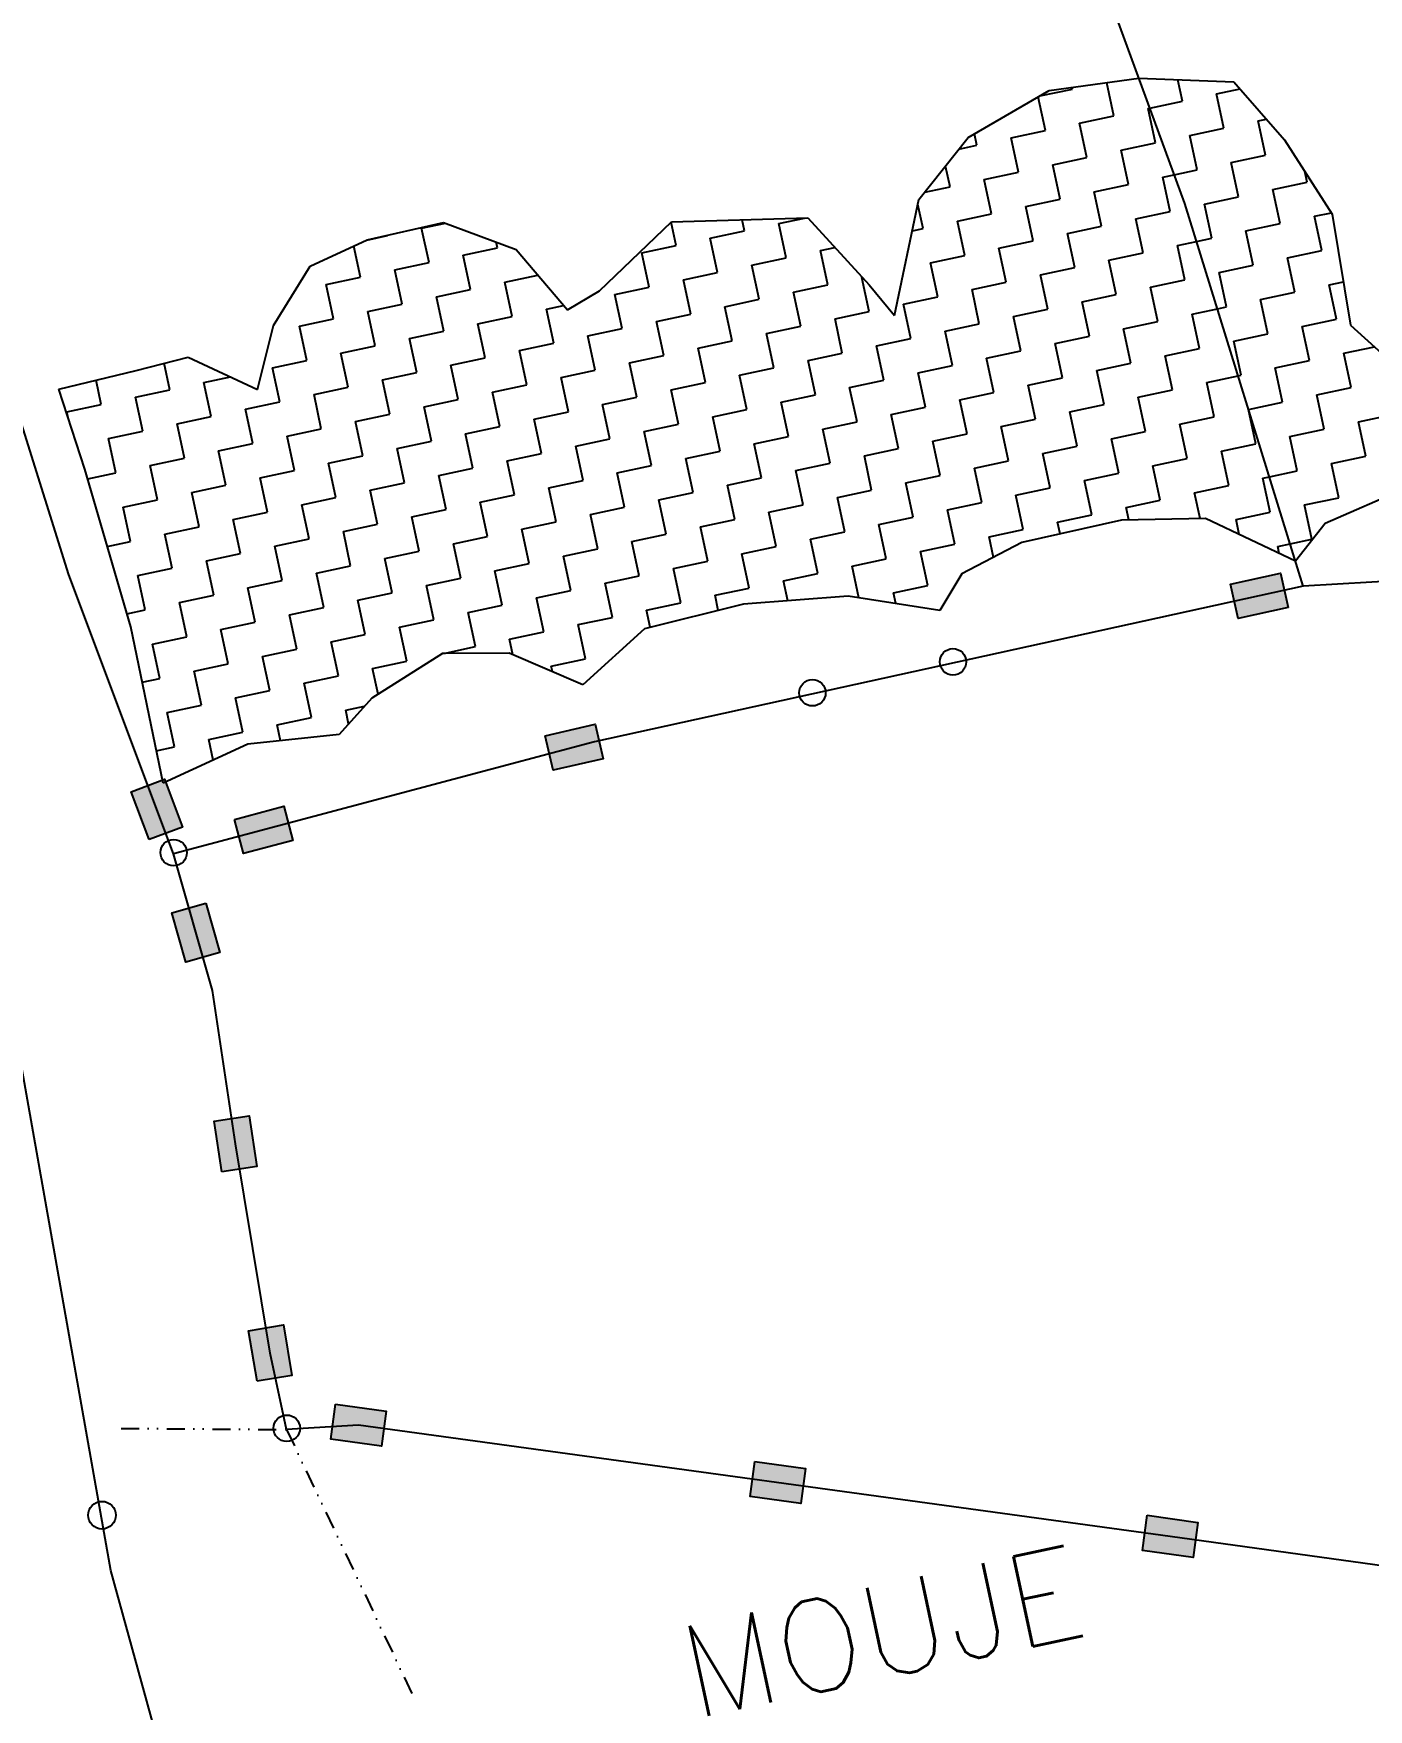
# Model space of a CAD drawing. Header units: metres. Extents: x 291285 to 296393, y 1982985 to 1990470.
# Drawn here: x 293668.6 to 294039.8, y 1988279.9 to 1988745.8 of the extents above; entities that cross this region are included whole.
import ezdxf

# ---------------------------------------------------------------- set-up
doc = ezdxf.new("R2010")
doc.units = ezdxf.units.M
doc.linetypes.add('DIVIDE', pattern=[1.25, 0.5, -0.25, 0, -0.25, 0, -0.25])
for name, color, linetype in [('POLY_HATCH', 12, 'Continuous'), ('POLY_PARCEL', 6, 'Continuous'), ('SYM_STONE', 1, 'Continuous'), ('TEXT_MAPOUT', 7, 'Continuous'), ('V_BOUND_LINE', 7, 'Continuous'), ('V_DIVIDE_LINE', 7, 'DIVIDE')]:
    doc.layers.add(name, color=color, linetype=linetype)
doc.styles.get("Standard").update_dxf_attribs({"font": 'simplex.shx'})

msp = doc.modelspace()

# ---------------------------------------------------------------- hatches: boundary and pattern name
for points in [[(294001.46, 1988592.77), (294003.57, 1988583.16), (294017.46, 1988586.21), (294015.35, 1988595.83)], [(293826.99, 1988544.19), (293824.8, 1988553.78), (293810.93, 1988550.61), (293813.12, 1988541.02)], [(293705.01, 1988538.5), (293695.8, 1988535.04), (293700.8, 1988521.72), (293710.01, 1988525.18)], [(293740.77, 1988521.49), (293738.24, 1988531), (293724.49, 1988527.34), (293727.02, 1988517.83)], [(293711, 1988487.68), (293720.47, 1988490.38), (293716.57, 1988504.06), (293707.1, 1988501.36)], [(293728.61, 1988444.89), (293718.87, 1988443.43), (293720.99, 1988429.36), (293730.72, 1988430.82)], [(293738.15, 1988386.8), (293728.44, 1988385.18), (293730.77, 1988371.15), (293740.48, 1988372.76)], [(293765.39, 1988353.11), (293766.72, 1988362.86), (293752.63, 1988364.79), (293751.29, 1988355.04)], [(293881.95, 1988337.13), (293883.28, 1988346.88), (293869.19, 1988348.81), (293867.85, 1988339.06)], [(293991.04, 1988322.16), (293992.39, 1988331.91), (293978.3, 1988333.87), (293976.94, 1988324.12)]]:
    msp.add_hatch(color=256).paths.add_polyline_path(points)

# ---------------------------------------------------------------- linework, layer by layer
for points in [[(294017.46, 1988586.21), (294003.57, 1988583.16), (294001.46, 1988592.77), (294015.35, 1988595.83)], [(293810.93, 1988550.61), (293824.8, 1988553.78), (293826.99, 1988544.19), (293813.12, 1988541.02)], [(293700.8, 1988521.72), (293695.8, 1988535.04), (293705.01, 1988538.5), (293710.01, 1988525.18)], [(293724.49, 1988527.34), (293738.24, 1988531), (293740.77, 1988521.49), (293727.02, 1988517.83)], [(293716.57, 1988504.06), (293720.47, 1988490.38), (293711, 1988487.68), (293707.1, 1988501.36)], [(293720.99, 1988429.36), (293718.87, 1988443.43), (293728.61, 1988444.89), (293730.72, 1988430.82)], [(293730.77, 1988371.15), (293728.44, 1988385.18), (293738.15, 1988386.8), (293740.48, 1988372.76)], [(293752.63, 1988364.79), (293766.72, 1988362.86), (293765.39, 1988353.11), (293751.29, 1988355.04)], [(293869.19, 1988348.81), (293883.28, 1988346.88), (293881.95, 1988337.13), (293867.85, 1988339.06)], [(293978.3, 1988333.87), (293992.39, 1988331.91), (293991.04, 1988322.16), (293976.94, 1988324.12)]]:
    msp.add_lwpolyline(points, close=True)
at = {"layer": 'POLY_HATCH'}
for p, q in [((293951.04, 1988729.95), (293976.01, 1988733.38)), ((293976.01, 1988733.38), (294002.37, 1988732.4)), ((294002.37, 1988732.4), (294016.5, 1988716.23)), ((293928.52, 1988716.9), (293951.04, 1988729.95)), ((293914.83, 1988699.65), (293928.52, 1988716.9)), ((294016.5, 1988716.23), (294029.76, 1988695.61)), ((293908, 1988667.42), (293914.83, 1988699.65)), ((293846, 1988693.46), (293883.89, 1988694.56)), ((293883.89, 1988694.56), (293900.98, 1988675.97)), ((294029.76, 1988695.61), (294034.85, 1988664.71)), ((293761.37, 1988688.45), (293782.6, 1988693.29)), ((293782.6, 1988693.29), (293802.82, 1988685.74)), ((293826.02, 1988674.25), (293846, 1988693.46)), ((293745.56, 1988681.1), (293761.37, 1988688.45)), ((293802.82, 1988685.74), (293817.08, 1988668.99)), ((293735.37, 1988664.6), (293745.56, 1988681.1)), ((293900.98, 1988675.97), (293908, 1988667.42)), ((293817.08, 1988668.99), (293826.02, 1988674.25)), ((293730.92, 1988646.89), (293735.37, 1988664.6)), ((294034.85, 1988664.71), (294050.36, 1988650.66)), ((293697.16, 1988652.16), (293711.62, 1988655.86)), ((293711.62, 1988655.86), (293730.92, 1988646.89)), ((293675.7, 1988646.96), (293697.16, 1988652.16)), ((293682.9, 1988624.73), (293675.7, 1988646.96)), ((293695.64, 1988580.84), (293682.9, 1988624.73)), ((294050.88, 1988619.69), (294027.74, 1988609.56)), ((293971.1, 1988610.54), (293943.46, 1988604.32)), ((293994.49, 1988610.98), (293971.1, 1988610.54)), ((294019.55, 1988599.1), (293994.49, 1988610.98)), ((294027.74, 1988609.56), (294019.55, 1988599.1)), ((293943.46, 1988604.32), (293926.73, 1988595.56)), ((293926.73, 1988595.56), (293920.66, 1988585.43)), ((293866.01, 1988587.14), (293838.49, 1988580.34)), ((293895.11, 1988589.41), (293866.01, 1988587.14)), ((293920.66, 1988585.43), (293895.11, 1988589.41)), ((293704.64, 1988537.37), (293695.64, 1988580.84)), ((293838.49, 1988580.34), (293821.38, 1988564.79)), ((293782.31, 1988573.49), (293762.7, 1988561.07)), ((293800.91, 1988573.51), (293782.31, 1988573.49)), ((293821.38, 1988564.79), (293800.91, 1988573.51)), ((293762.7, 1988561.07), (293753.6, 1988550.9)), ((293753.6, 1988550.9), (293728.25, 1988548.21)), ((293728.25, 1988548.21), (293704.64, 1988537.37))]:
    msp.add_line(p, q, dxfattribs=at)
at = {"layer": 'POLY_HATCH', "linetype": 'Continuous'}
for p, q in [((293969.03, 1988722.9), (293967.05, 1988732.15)), ((293969.03, 1988722.9), (293967.05, 1988732.15)), ((293988.08, 1988726.97), (293986.79, 1988732.98)), ((293988.08, 1988726.97), (293986.79, 1988732.98)), ((293949.99, 1988718.82), (293947.99, 1988728.18)), ((293949.99, 1988718.82), (293947.99, 1988728.18)), ((293948.46, 1988728.45), (293957.48, 1988730.38)), ((293948.46, 1988728.45), (293957.48, 1988730.38)), ((293957.48, 1988730.38), (293957.38, 1988730.82)), ((293957.48, 1988730.38), (293957.38, 1988730.82)), ((293979.06, 1988725.04), (293988.08, 1988726.97)), ((293979.06, 1988725.04), (293988.08, 1988726.97)), ((293997.6, 1988729.01), (294004.11, 1988730.4)), ((293997.6, 1988729.01), (294004.11, 1988730.4)), ((293999.64, 1988719.49), (293997.6, 1988729.01)), ((293999.64, 1988719.49), (293997.6, 1988729.01)), ((293959.51, 1988720.86), (293969.03, 1988722.9)), ((293959.51, 1988720.86), (293969.03, 1988722.9)), ((293978.56, 1988724.94), (293979.06, 1988725.04)), ((293978.56, 1988724.94), (293979.06, 1988725.04)), ((293980.59, 1988715.41), (293978.56, 1988724.94)), ((293980.59, 1988715.41), (293978.56, 1988724.94)), ((293930.95, 1988714.75), (293930.27, 1988717.92)), ((293930.95, 1988714.75), (293930.27, 1988717.92)), ((293940.47, 1988716.78), (293949.99, 1988718.82)), ((293940.47, 1988716.78), (293949.99, 1988718.82)), ((293961.55, 1988711.34), (293959.51, 1988720.86)), ((293961.55, 1988711.34), (293959.51, 1988720.86)), ((293990.12, 1988717.45), (293999.64, 1988719.49)), ((293990.12, 1988717.45), (293999.64, 1988719.49)), ((294009.16, 1988721.53), (294011.44, 1988722.02)), ((294009.16, 1988721.53), (294011.44, 1988722.02)), ((294011.2, 1988712), (294009.16, 1988721.53)), ((294011.2, 1988712), (294009.16, 1988721.53)), ((293925.96, 1988713.68), (293930.95, 1988714.75)), ((293925.96, 1988713.68), (293930.95, 1988714.75)), ((293942.51, 1988707.26), (293940.47, 1988716.78)), ((293942.51, 1988707.26), (293940.47, 1988716.78)), ((293971.07, 1988713.38), (293980.59, 1988715.41)), ((293971.07, 1988713.38), (293980.59, 1988715.41)), ((293973.11, 1988703.85), (293971.07, 1988713.38)), ((293973.11, 1988703.85), (293971.07, 1988713.38)), ((293992.15, 1988707.93), (293990.12, 1988717.45)), ((293992.15, 1988707.93), (293990.12, 1988717.45)), ((293923.46, 1988703.19), (293922.22, 1988708.97)), ((293923.46, 1988703.19), (293922.22, 1988708.97)), ((293952.03, 1988709.3), (293961.55, 1988711.34)), ((293952.03, 1988709.3), (293961.55, 1988711.34)), ((293954.07, 1988699.78), (293952.03, 1988709.3)), ((293954.07, 1988699.78), (293952.03, 1988709.3)), ((294001.68, 1988709.97), (294011.2, 1988712)), ((294001.68, 1988709.97), (294011.2, 1988712)), ((294003.71, 1988700.44), (294001.68, 1988709.97)), ((294003.71, 1988700.44), (294001.68, 1988709.97)), ((293932.98, 1988705.22), (293942.51, 1988707.26)), ((293932.98, 1988705.22), (293942.51, 1988707.26)), ((293935.02, 1988695.7), (293932.98, 1988705.22)), ((293935.02, 1988695.7), (293932.98, 1988705.22)), ((293963.59, 1988701.82), (293973.11, 1988703.85)), ((293963.59, 1988701.82), (293973.11, 1988703.85)), ((293982.63, 1988705.89), (293985.82, 1988706.57)), ((293982.63, 1988705.89), (293985.82, 1988706.57)), ((293984.67, 1988696.37), (293982.63, 1988705.89)), ((293984.67, 1988696.37), (293982.63, 1988705.89)), ((293985.82, 1988706.57), (293992.15, 1988707.93)), ((293985.82, 1988706.57), (293992.15, 1988707.93)), ((294013.24, 1988702.48), (294022.76, 1988704.52)), ((294013.24, 1988702.48), (294022.76, 1988704.52)), ((294022.76, 1988704.52), (294022.13, 1988707.48)), ((294022.76, 1988704.52), (294022.13, 1988707.48)), ((293916.44, 1988701.68), (293923.46, 1988703.19)), ((293916.44, 1988701.68), (293923.46, 1988703.19)), ((293944.54, 1988697.74), (293954.07, 1988699.78)), ((293944.54, 1988697.74), (293954.07, 1988699.78)), ((293965.63, 1988692.29), (293963.59, 1988701.82)), ((293965.63, 1988692.29), (293963.59, 1988701.82)), ((293994.19, 1988698.41), (294003.71, 1988700.44)), ((293994.19, 1988698.41), (294003.71, 1988700.44)), ((294015.27, 1988692.96), (294013.24, 1988702.48)), ((294015.27, 1988692.96), (294013.24, 1988702.48)), ((293875.85, 1988693), (293883.01, 1988694.53)), ((293875.85, 1988693), (293883.01, 1988694.53)), ((293915.98, 1988691.63), (293914.54, 1988698.32)), ((293915.98, 1988691.63), (293914.54, 1988698.32)), ((293925.5, 1988693.67), (293935.02, 1988695.7)), ((293925.5, 1988693.67), (293935.02, 1988695.7)), ((293946.58, 1988688.22), (293944.54, 1988697.74)), ((293946.58, 1988688.22), (293944.54, 1988697.74)), ((293975.15, 1988694.33), (293984.67, 1988696.37)), ((293975.15, 1988694.33), (293984.67, 1988696.37)), ((293977.19, 1988684.81), (293975.15, 1988694.33)), ((293977.19, 1988684.81), (293975.15, 1988694.33)), ((293996.23, 1988688.88), (293994.19, 1988698.41)), ((293996.23, 1988688.88), (293994.19, 1988698.41)), ((294024.8, 1988695), (294029.5, 1988696.01)), ((294024.8, 1988695), (294029.5, 1988696.01)), ((294026.83, 1988685.48), (294024.8, 1988695)), ((294026.83, 1988685.48), (294024.8, 1988695)), ((293761.26, 1988688.39), (293767.03, 1988689.63)), ((293761.26, 1988688.39), (293767.03, 1988689.63)), ((293767.03, 1988689.63), (293767.01, 1988689.73)), ((293767.03, 1988689.63), (293767.01, 1988689.73)), ((293776.55, 1988691.67), (293783.17, 1988693.08)), ((293776.55, 1988691.67), (293783.17, 1988693.08)), ((293778.59, 1988682.14), (293776.55, 1988691.67)), ((293778.59, 1988682.14), (293776.55, 1988691.67)), ((293847.28, 1988686.89), (293845.9, 1988693.36)), ((293847.28, 1988686.89), (293845.9, 1988693.36)), ((293856.81, 1988688.92), (293866.33, 1988690.96)), ((293856.81, 1988688.92), (293866.33, 1988690.96)), ((293866.33, 1988690.96), (293865.67, 1988694.03)), ((293866.33, 1988690.96), (293865.67, 1988694.03)), ((293877.89, 1988683.48), (293875.85, 1988693)), ((293877.89, 1988683.48), (293875.85, 1988693)), ((293912.99, 1988690.99), (293915.98, 1988691.63)), ((293912.99, 1988690.99), (293915.98, 1988691.63)), ((293927.54, 1988684.14), (293925.5, 1988693.67)), ((293927.54, 1988684.14), (293925.5, 1988693.67)), ((293956.1, 1988690.26), (293965.63, 1988692.29)), ((293956.1, 1988690.26), (293965.63, 1988692.29)), ((293958.14, 1988680.73), (293956.1, 1988690.26)), ((293958.14, 1988680.73), (293956.1, 1988690.26)), ((294005.75, 1988690.92), (294015.27, 1988692.96)), ((294005.75, 1988690.92), (294015.27, 1988692.96)), ((294007.79, 1988681.4), (294005.75, 1988690.92)), ((294007.79, 1988681.4), (294005.75, 1988690.92)), ((293759.55, 1988678.07), (293757.69, 1988686.74)), ((293759.55, 1988678.07), (293757.69, 1988686.74)), ((293788.11, 1988684.18), (293797.64, 1988686.22)), ((293788.11, 1988684.18), (293797.64, 1988686.22)), ((293797.64, 1988686.22), (293797.3, 1988687.8)), ((293797.64, 1988686.22), (293797.3, 1988687.8)), ((293837.76, 1988684.85), (293847.28, 1988686.89)), ((293837.76, 1988684.85), (293847.28, 1988686.89)), ((293858.84, 1988679.4), (293856.81, 1988688.92)), ((293858.84, 1988679.4), (293856.81, 1988688.92)), ((293887.41, 1988685.51), (293891.42, 1988686.37)), ((293887.41, 1988685.51), (293891.42, 1988686.37)), ((293889.45, 1988675.99), (293887.41, 1988685.51)), ((293889.45, 1988675.99), (293887.41, 1988685.51)), ((293937.06, 1988686.18), (293946.58, 1988688.22)), ((293937.06, 1988686.18), (293946.58, 1988688.22)), ((293939.1, 1988676.66), (293937.06, 1988686.18)), ((293939.1, 1988676.66), (293937.06, 1988686.18)), ((293986.71, 1988686.85), (293992.02, 1988687.98)), ((293986.71, 1988686.85), (293992.02, 1988687.98)), ((293988.75, 1988677.32), (293986.71, 1988686.85)), ((293988.75, 1988677.32), (293986.71, 1988686.85)), ((293992.02, 1988687.98), (293996.23, 1988688.88)), ((293992.02, 1988687.98), (293996.23, 1988688.88)), ((294017.31, 1988683.44), (294026.83, 1988685.48)), ((294017.31, 1988683.44), (294026.83, 1988685.48)), ((293769.07, 1988680.11), (293778.59, 1988682.14)), ((293769.07, 1988680.11), (293778.59, 1988682.14)), ((293790.15, 1988674.66), (293788.11, 1988684.18)), ((293790.15, 1988674.66), (293788.11, 1988684.18)), ((293839.8, 1988675.33), (293837.76, 1988684.85)), ((293839.8, 1988675.33), (293837.76, 1988684.85)), ((293868.37, 1988681.44), (293877.89, 1988683.48)), ((293868.37, 1988681.44), (293877.89, 1988683.48)), ((293870.4, 1988671.92), (293868.37, 1988681.44)), ((293870.4, 1988671.92), (293868.37, 1988681.44)), ((293918.02, 1988682.11), (293927.54, 1988684.14)), ((293918.02, 1988682.11), (293927.54, 1988684.14)), ((293920.05, 1988672.58), (293918.02, 1988682.11)), ((293920.05, 1988672.58), (293918.02, 1988682.11)), ((293948.62, 1988678.7), (293958.14, 1988680.73)), ((293948.62, 1988678.7), (293958.14, 1988680.73)), ((293967.66, 1988682.77), (293977.19, 1988684.81)), ((293967.66, 1988682.77), (293977.19, 1988684.81)), ((293969.7, 1988673.25), (293967.66, 1988682.77)), ((293969.7, 1988673.25), (293967.66, 1988682.77)), ((293998.27, 1988679.36), (294007.79, 1988681.4)), ((293998.27, 1988679.36), (294007.79, 1988681.4)), ((294019.35, 1988673.92), (294017.31, 1988683.44)), ((294019.35, 1988673.92), (294017.31, 1988683.44)), ((293750.03, 1988676.03), (293759.55, 1988678.07)), ((293750.03, 1988676.03), (293759.55, 1988678.07)), ((293752.06, 1988666.51), (293750.03, 1988676.03)), ((293752.06, 1988666.51), (293750.03, 1988676.03)), ((293771.11, 1988670.58), (293769.07, 1988680.11)), ((293771.11, 1988670.58), (293769.07, 1988680.11)), ((293799.67, 1988676.7), (293808.85, 1988678.66)), ((293799.67, 1988676.7), (293808.85, 1988678.66)), ((293801.71, 1988667.17), (293799.67, 1988676.7)), ((293801.71, 1988667.17), (293799.67, 1988676.7)), ((293849.32, 1988677.36), (293858.84, 1988679.4)), ((293849.32, 1988677.36), (293858.84, 1988679.4)), ((293851.36, 1988667.84), (293849.32, 1988677.36)), ((293851.36, 1988667.84), (293849.32, 1988677.36)), ((293879.93, 1988673.95), (293889.45, 1988675.99)), ((293879.93, 1988673.95), (293889.45, 1988675.99)), ((293898.97, 1988678.03), (293899.07, 1988678.05)), ((293898.97, 1988678.03), (293899.07, 1988678.05)), ((293901.01, 1988668.51), (293898.97, 1988678.03)), ((293901.01, 1988668.51), (293898.97, 1988678.03)), ((293929.58, 1988674.62), (293939.1, 1988676.66)), ((293929.58, 1988674.62), (293939.1, 1988676.66)), ((293950.66, 1988669.17), (293948.62, 1988678.7)), ((293950.66, 1988669.17), (293948.62, 1988678.7)), ((293979.22, 1988675.29), (293988.75, 1988677.32)), ((293979.22, 1988675.29), (293988.75, 1988677.32)), ((294000.31, 1988669.84), (293998.27, 1988679.36)), ((294000.31, 1988669.84), (293998.27, 1988679.36)), ((294028.87, 1988675.95), (294032.85, 1988676.81)), ((294028.87, 1988675.95), (294032.85, 1988676.81)), ((294030.91, 1988666.43), (294028.87, 1988675.95)), ((294030.91, 1988666.43), (294028.87, 1988675.95)), ((293780.63, 1988672.62), (293790.15, 1988674.66)), ((293780.63, 1988672.62), (293790.15, 1988674.66)), ((293782.67, 1988663.1), (293780.63, 1988672.62)), ((293782.67, 1988663.1), (293780.63, 1988672.62)), ((293830.28, 1988673.29), (293839.8, 1988675.33)), ((293830.28, 1988673.29), (293839.8, 1988675.33)), ((293832.32, 1988663.77), (293830.28, 1988673.29)), ((293832.32, 1988663.77), (293830.28, 1988673.29)), ((293860.88, 1988669.88), (293870.4, 1988671.92)), ((293860.88, 1988669.88), (293870.4, 1988671.92)), ((293881.96, 1988664.43), (293879.93, 1988673.95)), ((293881.96, 1988664.43), (293879.93, 1988673.95)), ((293910.53, 1988670.55), (293920.05, 1988672.58)), ((293910.53, 1988670.55), (293920.05, 1988672.58)), ((293931.61, 1988665.1), (293929.58, 1988674.62)), ((293931.61, 1988665.1), (293929.58, 1988674.62)), ((293960.18, 1988671.21), (293969.7, 1988673.25)), ((293960.18, 1988671.21), (293969.7, 1988673.25)), ((293962.22, 1988661.69), (293960.18, 1988671.21)), ((293962.22, 1988661.69), (293960.18, 1988671.21)), ((293981.26, 1988665.77), (293979.22, 1988675.29)), ((293981.26, 1988665.77), (293979.22, 1988675.29)), ((294009.83, 1988671.88), (294019.35, 1988673.92)), ((294009.83, 1988671.88), (294019.35, 1988673.92)), ((294011.87, 1988662.36), (294009.83, 1988671.88)), ((294011.87, 1988662.36), (294009.83, 1988671.88)), ((293742.54, 1988664.47), (293752.06, 1988666.51)), ((293742.54, 1988664.47), (293752.06, 1988666.51)), ((293761.59, 1988668.55), (293771.11, 1988670.58)), ((293761.59, 1988668.55), (293771.11, 1988670.58)), ((293763.62, 1988659.02), (293761.59, 1988668.55)), ((293763.62, 1988659.02), (293761.59, 1988668.55)), ((293792.19, 1988665.14), (293801.71, 1988667.17)), ((293792.19, 1988665.14), (293801.71, 1988667.17)), ((293811.23, 1988669.21), (293816.02, 1988670.24)), ((293811.23, 1988669.21), (293816.02, 1988670.24)), ((293813.27, 1988659.69), (293811.23, 1988669.21)), ((293813.27, 1988659.69), (293811.23, 1988669.21)), ((293841.84, 1988665.8), (293851.36, 1988667.84)), ((293841.84, 1988665.8), (293851.36, 1988667.84)), ((293862.92, 1988660.36), (293860.88, 1988669.88)), ((293862.92, 1988660.36), (293860.88, 1988669.88)), ((293891.49, 1988666.47), (293901.01, 1988668.51)), ((293891.49, 1988666.47), (293901.01, 1988668.51)), ((293893.52, 1988656.95), (293891.49, 1988666.47)), ((293893.52, 1988656.95), (293891.49, 1988666.47)), ((293912.57, 1988661.02), (293910.53, 1988670.55)), ((293912.57, 1988661.02), (293910.53, 1988670.55)), ((293941.13, 1988667.14), (293950.66, 1988669.17)), ((293941.13, 1988667.14), (293950.66, 1988669.17)), ((293943.17, 1988657.61), (293941.13, 1988667.14)), ((293943.17, 1988657.61), (293941.13, 1988667.14)), ((293990.78, 1988667.8), (293997.81, 1988669.31)), ((293990.78, 1988667.8), (293997.81, 1988669.31)), ((293992.82, 1988658.28), (293990.78, 1988667.8)), ((293992.82, 1988658.28), (293990.78, 1988667.8)), ((293997.81, 1988669.31), (294000.31, 1988669.84)), ((293997.81, 1988669.31), (294000.31, 1988669.84)), ((294021.39, 1988664.39), (294030.91, 1988666.43)), ((294021.39, 1988664.39), (294030.91, 1988666.43)), ((293744.58, 1988654.95), (293742.54, 1988664.47)), ((293744.58, 1988654.95), (293742.54, 1988664.47)), ((293773.14, 1988661.06), (293782.67, 1988663.1)), ((293773.14, 1988661.06), (293782.67, 1988663.1)), ((293794.23, 1988655.62), (293792.19, 1988665.14)), ((293794.23, 1988655.62), (293792.19, 1988665.14)), ((293822.79, 1988661.73), (293832.32, 1988663.77)), ((293822.79, 1988661.73), (293832.32, 1988663.77)), ((293824.83, 1988652.21), (293822.79, 1988661.73)), ((293824.83, 1988652.21), (293822.79, 1988661.73)), ((293843.88, 1988656.28), (293841.84, 1988665.8)), ((293843.88, 1988656.28), (293841.84, 1988665.8)), ((293872.44, 1988662.39), (293881.96, 1988664.43)), ((293872.44, 1988662.39), (293881.96, 1988664.43)), ((293874.48, 1988652.87), (293872.44, 1988662.39)), ((293874.48, 1988652.87), (293872.44, 1988662.39)), ((293922.09, 1988663.06), (293931.61, 1988665.1)), ((293922.09, 1988663.06), (293931.61, 1988665.1)), ((293924.13, 1988653.54), (293922.09, 1988663.06)), ((293924.13, 1988653.54), (293922.09, 1988663.06)), ((293952.69, 1988659.65), (293962.22, 1988661.69)), ((293952.69, 1988659.65), (293962.22, 1988661.69)), ((293971.74, 1988663.73), (293981.26, 1988665.77)), ((293971.74, 1988663.73), (293981.26, 1988665.77)), ((293973.78, 1988654.21), (293971.74, 1988663.73)), ((293973.78, 1988654.21), (293971.74, 1988663.73)), ((294002.34, 1988660.32), (294011.87, 1988662.36)), ((294002.34, 1988660.32), (294011.87, 1988662.36)), ((294023.43, 1988654.87), (294021.39, 1988664.39)), ((294023.43, 1988654.87), (294021.39, 1988664.39)), ((293754.1, 1988656.99), (293763.62, 1988659.02)), ((293754.1, 1988656.99), (293763.62, 1988659.02)), ((293756.14, 1988647.46), (293754.1, 1988656.99)), ((293756.14, 1988647.46), (293754.1, 1988656.99)), ((293775.18, 1988651.54), (293773.14, 1988661.06)), ((293775.18, 1988651.54), (293773.14, 1988661.06)), ((293803.75, 1988657.65), (293813.27, 1988659.69)), ((293803.75, 1988657.65), (293813.27, 1988659.69)), ((293805.79, 1988648.13), (293803.75, 1988657.65)), ((293805.79, 1988648.13), (293803.75, 1988657.65)), ((293853.4, 1988658.32), (293862.92, 1988660.36)), ((293853.4, 1988658.32), (293862.92, 1988660.36)), ((293855.44, 1988648.8), (293853.4, 1988658.32)), ((293855.44, 1988648.8), (293853.4, 1988658.32)), ((293884, 1988654.91), (293893.52, 1988656.95)), ((293884, 1988654.91), (293893.52, 1988656.95)), ((293903.05, 1988658.99), (293912.57, 1988661.02)), ((293903.05, 1988658.99), (293912.57, 1988661.02)), ((293905.08, 1988649.46), (293903.05, 1988658.99)), ((293905.08, 1988649.46), (293903.05, 1988658.99)), ((293933.65, 1988655.58), (293943.17, 1988657.61)), ((293933.65, 1988655.58), (293943.17, 1988657.61)), ((293954.73, 1988650.13), (293952.69, 1988659.65)), ((293954.73, 1988650.13), (293952.69, 1988659.65)), ((293983.3, 1988656.24), (293992.82, 1988658.28)), ((293983.3, 1988656.24), (293992.82, 1988658.28)), ((294004.38, 1988650.8), (294002.34, 1988660.32)), ((294004.38, 1988650.8), (294002.34, 1988660.32)), ((294032.95, 1988656.91), (294041.45, 1988658.73)), ((294032.95, 1988656.91), (294041.45, 1988658.73)), ((293706.49, 1988646.8), (293704.92, 1988654.15)), ((293706.49, 1988646.8), (293704.92, 1988654.15)), ((293735.06, 1988652.91), (293744.58, 1988654.95)), ((293735.06, 1988652.91), (293744.58, 1988654.95)), ((293737.09, 1988643.39), (293735.06, 1988652.91)), ((293737.09, 1988643.39), (293735.06, 1988652.91)), ((293784.7, 1988653.58), (293794.23, 1988655.62)), ((293784.7, 1988653.58), (293794.23, 1988655.62)), ((293786.74, 1988644.06), (293784.7, 1988653.58)), ((293786.74, 1988644.06), (293784.7, 1988653.58)), ((293834.35, 1988654.24), (293843.88, 1988656.28)), ((293834.35, 1988654.24), (293843.88, 1988656.28)), ((293836.39, 1988644.72), (293834.35, 1988654.24)), ((293836.39, 1988644.72), (293834.35, 1988654.24)), ((293864.96, 1988650.83), (293874.48, 1988652.87)), ((293864.96, 1988650.83), (293874.48, 1988652.87)), ((293886.04, 1988645.39), (293884, 1988654.91)), ((293886.04, 1988645.39), (293884, 1988654.91)), ((293914.61, 1988651.5), (293924.13, 1988653.54)), ((293914.61, 1988651.5), (293924.13, 1988653.54)), ((293935.69, 1988646.05), (293933.65, 1988655.58)), ((293935.69, 1988646.05), (293933.65, 1988655.58)), ((293964.25, 1988652.17), (293973.78, 1988654.21)), ((293964.25, 1988652.17), (293973.78, 1988654.21)), ((293985.34, 1988646.72), (293983.3, 1988656.24)), ((293985.34, 1988646.72), (293983.3, 1988656.24)), ((294013.9, 1988652.83), (294023.43, 1988654.87)), ((294013.9, 1988652.83), (294023.43, 1988654.87)), ((294015.94, 1988643.31), (294013.9, 1988652.83)), ((294015.94, 1988643.31), (294013.9, 1988652.83)), ((294034.99, 1988647.39), (294032.95, 1988656.91)), ((294034.99, 1988647.39), (294032.95, 1988656.91)), ((293687.45, 1988642.72), (293686, 1988649.45)), ((293687.45, 1988642.72), (293686, 1988649.45)), ((293716.01, 1988648.84), (293723.35, 1988650.41)), ((293716.01, 1988648.84), (293723.35, 1988650.41)), ((293718.05, 1988639.31), (293716.01, 1988648.84)), ((293718.05, 1988639.31), (293716.01, 1988648.84)), ((293765.66, 1988649.5), (293775.18, 1988651.54)), ((293765.66, 1988649.5), (293775.18, 1988651.54)), ((293767.7, 1988639.98), (293765.66, 1988649.5)), ((293767.7, 1988639.98), (293765.66, 1988649.5)), ((293796.26, 1988646.09), (293805.79, 1988648.13)), ((293796.26, 1988646.09), (293805.79, 1988648.13)), ((293815.31, 1988650.17), (293824.83, 1988652.21)), ((293815.31, 1988650.17), (293824.83, 1988652.21)), ((293817.35, 1988640.65), (293815.31, 1988650.17)), ((293817.35, 1988640.65), (293815.31, 1988650.17)), ((293845.91, 1988646.76), (293855.44, 1988648.8)), ((293845.91, 1988646.76), (293855.44, 1988648.8)), ((293867, 1988641.31), (293864.96, 1988650.83)), ((293867, 1988641.31), (293864.96, 1988650.83)), ((293895.56, 1988647.43), (293905.08, 1988649.46)), ((293895.56, 1988647.43), (293905.08, 1988649.46)), ((293916.64, 1988641.98), (293914.61, 1988651.5)), ((293916.64, 1988641.98), (293914.61, 1988651.5)), ((293945.21, 1988648.09), (293954.73, 1988650.13)), ((293945.21, 1988648.09), (293954.73, 1988650.13)), ((293947.25, 1988638.57), (293945.21, 1988648.09)), ((293947.25, 1988638.57), (293945.21, 1988648.09)), ((293966.29, 1988642.65), (293964.25, 1988652.17)), ((293966.29, 1988642.65), (293964.25, 1988652.17)), ((293994.86, 1988648.76), (294003.59, 1988650.63)), ((293994.86, 1988648.76), (294003.59, 1988650.63)), ((293996.9, 1988639.24), (293994.86, 1988648.76)), ((293996.9, 1988639.24), (293994.86, 1988648.76)), ((294003.59, 1988650.63), (294004.38, 1988650.8)), ((294003.59, 1988650.63), (294004.38, 1988650.8)), ((293696.97, 1988644.76), (293706.49, 1988646.8)), ((293696.97, 1988644.76), (293706.49, 1988646.8)), ((293699.01, 1988635.24), (293696.97, 1988644.76)), ((293699.01, 1988635.24), (293696.97, 1988644.76)), ((293727.57, 1988641.35), (293737.09, 1988643.39)), ((293727.57, 1988641.35), (293737.09, 1988643.39)), ((293746.62, 1988645.43), (293756.14, 1988647.46)), ((293746.62, 1988645.43), (293756.14, 1988647.46)), ((293748.65, 1988635.9), (293746.62, 1988645.43)), ((293748.65, 1988635.9), (293746.62, 1988645.43)), ((293777.22, 1988642.02), (293786.74, 1988644.06)), ((293777.22, 1988642.02), (293786.74, 1988644.06)), ((293798.3, 1988636.57), (293796.26, 1988646.09)), ((293798.3, 1988636.57), (293796.26, 1988646.09)), ((293826.87, 1988642.68), (293836.39, 1988644.72)), ((293826.87, 1988642.68), (293836.39, 1988644.72)), ((293847.95, 1988637.24), (293845.91, 1988646.76)), ((293847.95, 1988637.24), (293845.91, 1988646.76)), ((293876.52, 1988643.35), (293886.04, 1988645.39)), ((293876.52, 1988643.35), (293886.04, 1988645.39)), ((293878.56, 1988633.83), (293876.52, 1988643.35)), ((293878.56, 1988633.83), (293876.52, 1988643.35)), ((293897.6, 1988637.9), (293895.56, 1988647.43)), ((293897.6, 1988637.9), (293895.56, 1988647.43)), ((293926.17, 1988644.02), (293935.69, 1988646.05)), ((293926.17, 1988644.02), (293935.69, 1988646.05)), ((293928.2, 1988634.49), (293926.17, 1988644.02)), ((293928.2, 1988634.49), (293926.17, 1988644.02)), ((293975.81, 1988644.68), (293985.34, 1988646.72)), ((293975.81, 1988644.68), (293985.34, 1988646.72)), ((293977.85, 1988635.16), (293975.81, 1988644.68)), ((293977.85, 1988635.16), (293975.81, 1988644.68)), ((294006.48, 1988641.29), (294015.94, 1988643.31)), ((294006.48, 1988641.29), (294015.94, 1988643.31)), ((294025.46, 1988645.35), (294034.99, 1988647.39)), ((294025.46, 1988645.35), (294034.99, 1988647.39)), ((294027.5, 1988635.83), (294025.46, 1988645.35)), ((294027.5, 1988635.83), (294025.46, 1988645.35)), ((293677.92, 1988640.68), (293687.45, 1988642.72)), ((293677.92, 1988640.68), (293687.45, 1988642.72)), ((293678.29, 1988638.95), (293677.92, 1988640.68)), ((293678.29, 1988638.95), (293677.92, 1988640.68)), ((293708.53, 1988637.28), (293718.05, 1988639.31)), ((293708.53, 1988637.28), (293718.05, 1988639.31)), ((293729.61, 1988631.83), (293727.57, 1988641.35)), ((293729.61, 1988631.83), (293727.57, 1988641.35)), ((293758.18, 1988637.94), (293767.7, 1988639.98)), ((293758.18, 1988637.94), (293767.7, 1988639.98)), ((293779.26, 1988632.5), (293777.22, 1988642.02)), ((293779.26, 1988632.5), (293777.22, 1988642.02)), ((293807.82, 1988638.61), (293817.35, 1988640.65)), ((293807.82, 1988638.61), (293817.35, 1988640.65)), ((293809.86, 1988629.09), (293807.82, 1988638.61)), ((293809.86, 1988629.09), (293807.82, 1988638.61)), ((293828.91, 1988633.16), (293826.87, 1988642.68)), ((293828.91, 1988633.16), (293826.87, 1988642.68)), ((293857.47, 1988639.27), (293867, 1988641.31)), ((293857.47, 1988639.27), (293867, 1988641.31)), ((293859.51, 1988629.75), (293857.47, 1988639.27)), ((293859.51, 1988629.75), (293857.47, 1988639.27)), ((293907.12, 1988639.94), (293916.64, 1988641.98)), ((293907.12, 1988639.94), (293916.64, 1988641.98)), ((293909.16, 1988630.42), (293907.12, 1988639.94)), ((293909.16, 1988630.42), (293907.12, 1988639.94)), ((293937.73, 1988636.53), (293947.25, 1988638.57)), ((293937.73, 1988636.53), (293947.25, 1988638.57)), ((293956.77, 1988640.61), (293966.29, 1988642.65)), ((293956.77, 1988640.61), (293966.29, 1988642.65)), ((293958.81, 1988631.09), (293956.77, 1988640.61)), ((293958.81, 1988631.09), (293956.77, 1988640.61)), ((293987.37, 1988637.2), (293996.9, 1988639.24)), ((293987.37, 1988637.2), (293996.9, 1988639.24)), ((294006.42, 1988641.27), (294006.48, 1988641.29)), ((294006.42, 1988641.27), (294006.48, 1988641.29)), ((294008.46, 1988631.75), (294006.42, 1988641.27)), ((294008.46, 1988631.75), (294006.42, 1988641.27)), ((294037.02, 1988637.86), (294046.55, 1988639.9)), ((294037.02, 1988637.86), (294046.55, 1988639.9)), ((293689.48, 1988633.2), (293699.01, 1988635.24)), ((293689.48, 1988633.2), (293699.01, 1988635.24)), ((293710.57, 1988627.75), (293708.53, 1988637.28)), ((293710.57, 1988627.75), (293708.53, 1988637.28)), ((293739.13, 1988633.87), (293748.65, 1988635.9)), ((293739.13, 1988633.87), (293748.65, 1988635.9)), ((293741.17, 1988624.34), (293739.13, 1988633.87)), ((293741.17, 1988624.34), (293739.13, 1988633.87)), ((293760.21, 1988628.42), (293758.18, 1988637.94)), ((293760.21, 1988628.42), (293758.18, 1988637.94)), ((293788.78, 1988634.53), (293798.3, 1988636.57)), ((293788.78, 1988634.53), (293798.3, 1988636.57)), ((293790.82, 1988625.01), (293788.78, 1988634.53)), ((293790.82, 1988625.01), (293788.78, 1988634.53)), ((293838.43, 1988635.2), (293847.95, 1988637.24)), ((293838.43, 1988635.2), (293847.95, 1988637.24)), ((293840.47, 1988625.68), (293838.43, 1988635.2)), ((293840.47, 1988625.68), (293838.43, 1988635.2)), ((293869.03, 1988631.79), (293878.56, 1988633.83)), ((293869.03, 1988631.79), (293878.56, 1988633.83)), ((293888.08, 1988635.87), (293897.6, 1988637.9)), ((293888.08, 1988635.87), (293897.6, 1988637.9)), ((293890.12, 1988626.34), (293888.08, 1988635.87)), ((293890.12, 1988626.34), (293888.08, 1988635.87)), ((293918.68, 1988632.46), (293928.2, 1988634.49)), ((293918.68, 1988632.46), (293928.2, 1988634.49)), ((293939.76, 1988627.01), (293937.73, 1988636.53)), ((293939.76, 1988627.01), (293937.73, 1988636.53)), ((293968.33, 1988633.12), (293977.85, 1988635.16)), ((293968.33, 1988633.12), (293977.85, 1988635.16)), ((293989.41, 1988627.68), (293987.37, 1988637.2)), ((293989.41, 1988627.68), (293987.37, 1988637.2)), ((294017.98, 1988633.79), (294027.5, 1988635.83)), ((294017.98, 1988633.79), (294027.5, 1988635.83)), ((294020.02, 1988624.27), (294017.98, 1988633.79)), ((294020.02, 1988624.27), (294017.98, 1988633.79)), ((294039.06, 1988628.34), (294037.02, 1988637.86)), ((294039.06, 1988628.34), (294037.02, 1988637.86)), ((293691.52, 1988623.68), (293689.48, 1988633.2)), ((293691.52, 1988623.68), (293689.48, 1988633.2)), ((293720.09, 1988629.79), (293729.61, 1988631.83)), ((293720.09, 1988629.79), (293729.61, 1988631.83)), ((293722.13, 1988620.27), (293720.09, 1988629.79)), ((293722.13, 1988620.27), (293720.09, 1988629.79)), ((293769.74, 1988630.46), (293779.26, 1988632.5)), ((293769.74, 1988630.46), (293779.26, 1988632.5)), ((293771.77, 1988620.94), (293769.74, 1988630.46)), ((293771.77, 1988620.94), (293769.74, 1988630.46)), ((293800.34, 1988627.05), (293809.86, 1988629.09)), ((293800.34, 1988627.05), (293809.86, 1988629.09)), ((293819.38, 1988631.12), (293828.91, 1988633.16)), ((293819.38, 1988631.12), (293828.91, 1988633.16)), ((293821.42, 1988621.6), (293819.38, 1988631.12)), ((293821.42, 1988621.6), (293819.38, 1988631.12)), ((293849.99, 1988627.71), (293859.51, 1988629.75)), ((293849.99, 1988627.71), (293859.51, 1988629.75)), ((293871.07, 1988622.27), (293869.03, 1988631.79)), ((293871.07, 1988622.27), (293869.03, 1988631.79)), ((293899.64, 1988628.38), (293909.16, 1988630.42)), ((293899.64, 1988628.38), (293909.16, 1988630.42)), ((293920.72, 1988622.93), (293918.68, 1988632.46)), ((293920.72, 1988622.93), (293918.68, 1988632.46)), ((293949.29, 1988629.05), (293958.81, 1988631.09)), ((293949.29, 1988629.05), (293958.81, 1988631.09)), ((293951.32, 1988619.53), (293949.29, 1988629.05)), ((293951.32, 1988619.53), (293949.29, 1988629.05)), ((293970.37, 1988623.6), (293968.33, 1988633.12)), ((293970.37, 1988623.6), (293968.33, 1988633.12)), ((293998.93, 1988629.71), (294008.46, 1988631.75)), ((293998.93, 1988629.71), (294008.46, 1988631.75)), ((294000.97, 1988620.19), (293998.93, 1988629.71)), ((294000.97, 1988620.19), (293998.93, 1988629.71)), ((293701.04, 1988625.72), (293710.57, 1988627.75)), ((293701.04, 1988625.72), (293710.57, 1988627.75)), ((293703.08, 1988616.19), (293701.04, 1988625.72)), ((293703.08, 1988616.19), (293701.04, 1988625.72)), ((293731.65, 1988622.31), (293741.17, 1988624.34)), ((293731.65, 1988622.31), (293741.17, 1988624.34)), ((293750.69, 1988626.38), (293760.21, 1988628.42)), ((293750.69, 1988626.38), (293760.21, 1988628.42)), ((293752.73, 1988616.86), (293750.69, 1988626.38)), ((293752.73, 1988616.86), (293750.69, 1988626.38)), ((293781.3, 1988622.97), (293790.82, 1988625.01)), ((293781.3, 1988622.97), (293790.82, 1988625.01)), ((293802.38, 1988617.53), (293800.34, 1988627.05)), ((293802.38, 1988617.53), (293800.34, 1988627.05)), ((293830.94, 1988623.64), (293840.47, 1988625.68)), ((293830.94, 1988623.64), (293840.47, 1988625.68)), ((293852.03, 1988618.19), (293849.99, 1988627.71)), ((293852.03, 1988618.19), (293849.99, 1988627.71)), ((293880.59, 1988624.31), (293890.12, 1988626.34)), ((293880.59, 1988624.31), (293890.12, 1988626.34)), ((293901.67, 1988618.86), (293899.64, 1988628.38)), ((293901.67, 1988618.86), (293899.64, 1988628.38)), ((293930.24, 1988624.97), (293939.76, 1988627.01)), ((293930.24, 1988624.97), (293939.76, 1988627.01)), ((293932.28, 1988615.45), (293930.24, 1988624.97)), ((293932.28, 1988615.45), (293930.24, 1988624.97)), ((293979.89, 1988625.64), (293989.41, 1988627.68)), ((293979.89, 1988625.64), (293989.41, 1988627.68)), ((293981.93, 1988616.12), (293979.89, 1988625.64)), ((293981.93, 1988616.12), (293979.89, 1988625.64)), ((294029.54, 1988626.31), (294039.06, 1988628.34)), ((294029.54, 1988626.31), (294039.06, 1988628.34)), ((294031.58, 1988616.78), (294029.54, 1988626.31)), ((294031.58, 1988616.78), (294029.54, 1988626.31)), ((293683.69, 1988622), (293691.52, 1988623.68)), ((293683.69, 1988622), (293691.52, 1988623.68)), ((293712.6, 1988618.23), (293722.13, 1988620.27)), ((293712.6, 1988618.23), (293722.13, 1988620.27)), ((293733.68, 1988612.78), (293731.65, 1988622.31)), ((293733.68, 1988612.78), (293731.65, 1988622.31)), ((293762.25, 1988618.9), (293771.77, 1988620.94)), ((293762.25, 1988618.9), (293771.77, 1988620.94)), ((293783.33, 1988613.45), (293781.3, 1988622.97)), ((293783.33, 1988613.45), (293781.3, 1988622.97)), ((293811.9, 1988619.56), (293821.42, 1988621.6)), ((293811.9, 1988619.56), (293821.42, 1988621.6)), ((293832.98, 1988614.12), (293830.94, 1988623.64)), ((293832.98, 1988614.12), (293830.94, 1988623.64)), ((293861.55, 1988620.23), (293871.07, 1988622.27)), ((293861.55, 1988620.23), (293871.07, 1988622.27)), ((293863.59, 1988610.71), (293861.55, 1988620.23)), ((293863.59, 1988610.71), (293861.55, 1988620.23)), ((293882.63, 1988614.78), (293880.59, 1988624.31)), ((293882.63, 1988614.78), (293880.59, 1988624.31)), ((293911.2, 1988620.9), (293920.72, 1988622.93)), ((293911.2, 1988620.9), (293920.72, 1988622.93)), ((293913.23, 1988611.37), (293911.2, 1988620.9)), ((293913.23, 1988611.37), (293911.2, 1988620.9)), ((293960.85, 1988621.56), (293970.37, 1988623.6)), ((293960.85, 1988621.56), (293970.37, 1988623.6)), ((293962.88, 1988612.04), (293960.85, 1988621.56)), ((293962.88, 1988612.04), (293960.85, 1988621.56)), ((293991.45, 1988618.15), (294000.97, 1988620.19)), ((293991.45, 1988618.15), (294000.97, 1988620.19)), ((294010.49, 1988622.23), (294012.27, 1988622.61)), ((294010.49, 1988622.23), (294012.27, 1988622.61)), ((294012.53, 1988612.71), (294010.49, 1988622.23)), ((294012.53, 1988612.71), (294010.49, 1988622.23)), ((294012.27, 1988622.61), (294020.02, 1988624.27)), ((294012.27, 1988622.61), (294020.02, 1988624.27)), ((293693.56, 1988614.16), (293703.08, 1988616.19)), ((293693.56, 1988614.16), (293703.08, 1988616.19)), ((293714.64, 1988608.71), (293712.6, 1988618.23)), ((293714.64, 1988608.71), (293712.6, 1988618.23)), ((293743.21, 1988614.82), (293752.73, 1988616.86)), ((293743.21, 1988614.82), (293752.73, 1988616.86)), ((293764.29, 1988609.38), (293762.25, 1988618.9)), ((293764.29, 1988609.38), (293762.25, 1988618.9)), ((293792.86, 1988615.49), (293802.38, 1988617.53)), ((293792.86, 1988615.49), (293802.38, 1988617.53)), ((293794.89, 1988605.97), (293792.86, 1988615.49)), ((293794.89, 1988605.97), (293792.86, 1988615.49)), ((293813.94, 1988610.04), (293811.9, 1988619.56)), ((293813.94, 1988610.04), (293811.9, 1988619.56)), ((293842.5, 1988616.16), (293852.03, 1988618.19)), ((293842.5, 1988616.16), (293852.03, 1988618.19)), ((293844.54, 1988606.63), (293842.5, 1988616.16)), ((293844.54, 1988606.63), (293842.5, 1988616.16)), ((293892.15, 1988616.82), (293901.67, 1988618.86)), ((293892.15, 1988616.82), (293901.67, 1988618.86)), ((293894.19, 1988607.3), (293892.15, 1988616.82)), ((293894.19, 1988607.3), (293892.15, 1988616.82)), ((293922.76, 1988613.41), (293932.28, 1988615.45)), ((293922.76, 1988613.41), (293932.28, 1988615.45)), ((293941.8, 1988617.49), (293951.32, 1988619.53)), ((293941.8, 1988617.49), (293951.32, 1988619.53)), ((293943.84, 1988607.97), (293941.8, 1988617.49)), ((293943.84, 1988607.97), (293941.8, 1988617.49)), ((293972.41, 1988614.08), (293981.93, 1988616.12)), ((293972.41, 1988614.08), (293981.93, 1988616.12)), ((293992.99, 1988610.95), (293991.45, 1988618.15)), ((293992.99, 1988610.95), (293991.45, 1988618.15)), ((294022.05, 1988614.75), (294031.58, 1988616.78)), ((294022.05, 1988614.75), (294031.58, 1988616.78)), ((293695.6, 1988604.63), (293693.56, 1988614.16)), ((293695.6, 1988604.63), (293693.56, 1988614.16)), ((293724.16, 1988610.75), (293733.68, 1988612.78)), ((293724.16, 1988610.75), (293733.68, 1988612.78)), ((293726.2, 1988601.22), (293724.16, 1988610.75)), ((293726.2, 1988601.22), (293724.16, 1988610.75)), ((293745.24, 1988605.3), (293743.21, 1988614.82)), ((293745.24, 1988605.3), (293743.21, 1988614.82)), ((293773.81, 1988611.41), (293783.33, 1988613.45)), ((293773.81, 1988611.41), (293783.33, 1988613.45)), ((293775.85, 1988601.89), (293773.81, 1988611.41)), ((293775.85, 1988601.89), (293773.81, 1988611.41)), ((293823.46, 1988612.08), (293832.98, 1988614.12)), ((293823.46, 1988612.08), (293832.98, 1988614.12)), ((293825.5, 1988602.56), (293823.46, 1988612.08)), ((293825.5, 1988602.56), (293823.46, 1988612.08)), ((293854.06, 1988608.67), (293863.59, 1988610.71)), ((293854.06, 1988608.67), (293863.59, 1988610.71)), ((293873.11, 1988612.75), (293882.63, 1988614.78)), ((293873.11, 1988612.75), (293882.63, 1988614.78)), ((293875.15, 1988603.22), (293873.11, 1988612.75)), ((293875.15, 1988603.22), (293873.11, 1988612.75)), ((293903.71, 1988609.34), (293913.23, 1988611.37)), ((293903.71, 1988609.34), (293913.23, 1988611.37)), ((293924.79, 1988603.89), (293922.76, 1988613.41)), ((293924.79, 1988603.89), (293922.76, 1988613.41)), ((293953.36, 1988610), (293962.88, 1988612.04)), ((293953.36, 1988610), (293962.88, 1988612.04)), ((293973.15, 1988610.58), (293972.41, 1988614.08)), ((293973.15, 1988610.58), (293972.41, 1988614.08)), ((294003.01, 1988610.67), (294012.53, 1988612.71)), ((294003.01, 1988610.67), (294012.53, 1988612.71)), ((294003.9, 1988606.52), (294003.01, 1988610.67)), ((294003.9, 1988606.52), (294003.01, 1988610.67)), ((294024.09, 1988605.22), (294022.05, 1988614.75)), ((294024.09, 1988605.22), (294022.05, 1988614.75)), ((293705.12, 1988606.67), (293714.64, 1988608.71)), ((293705.12, 1988606.67), (293714.64, 1988608.71)), ((293707.16, 1988597.15), (293705.12, 1988606.67)), ((293707.16, 1988597.15), (293705.12, 1988606.67)), ((293754.77, 1988607.34), (293764.29, 1988609.38)), ((293754.77, 1988607.34), (293764.29, 1988609.38)), ((293756.8, 1988597.82), (293754.77, 1988607.34)), ((293756.8, 1988597.82), (293754.77, 1988607.34)), ((293785.37, 1988603.93), (293794.89, 1988605.97)), ((293785.37, 1988603.93), (293794.89, 1988605.97)), ((293804.42, 1988608), (293813.94, 1988610.04)), ((293804.42, 1988608), (293813.94, 1988610.04)), ((293806.45, 1988598.48), (293804.42, 1988608)), ((293806.45, 1988598.48), (293804.42, 1988608)), ((293835.02, 1988604.6), (293844.54, 1988606.63)), ((293835.02, 1988604.6), (293844.54, 1988606.63)), ((293856.1, 1988599.15), (293854.06, 1988608.67)), ((293856.1, 1988599.15), (293854.06, 1988608.67)), ((293884.67, 1988605.26), (293894.19, 1988607.3)), ((293884.67, 1988605.26), (293894.19, 1988607.3)), ((293905.75, 1988599.81), (293903.71, 1988609.34)), ((293905.75, 1988599.81), (293903.71, 1988609.34)), ((293934.32, 1988605.93), (293943.84, 1988607.97)), ((293934.32, 1988605.93), (293943.84, 1988607.97)), ((293935.55, 1988600.18), (293934.32, 1988605.93)), ((293935.55, 1988600.18), (293934.32, 1988605.93)), ((293954.07, 1988606.71), (293953.36, 1988610)), ((293954.07, 1988606.71), (293953.36, 1988610)), ((293689.14, 1988603.25), (293695.6, 1988604.63)), ((293689.14, 1988603.25), (293695.6, 1988604.63)), ((293716.68, 1988599.19), (293726.2, 1988601.22)), ((293716.68, 1988599.19), (293726.2, 1988601.22)), ((293735.72, 1988603.26), (293745.24, 1988605.3)), ((293735.72, 1988603.26), (293745.24, 1988605.3)), ((293737.76, 1988593.74), (293735.72, 1988603.26)), ((293737.76, 1988593.74), (293735.72, 1988603.26)), ((293766.33, 1988599.85), (293775.85, 1988601.89)), ((293766.33, 1988599.85), (293775.85, 1988601.89)), ((293787.41, 1988594.41), (293785.37, 1988603.93)), ((293787.41, 1988594.41), (293785.37, 1988603.93)), ((293815.98, 1988600.52), (293825.5, 1988602.56)), ((293815.98, 1988600.52), (293825.5, 1988602.56)), ((293837.06, 1988595.07), (293835.02, 1988604.6)), ((293837.06, 1988595.07), (293835.02, 1988604.6)), ((293865.62, 1988601.19), (293875.15, 1988603.22)), ((293865.62, 1988601.19), (293875.15, 1988603.22)), ((293867.66, 1988591.66), (293865.62, 1988601.19)), ((293867.66, 1988591.66), (293865.62, 1988601.19)), ((293886.71, 1988595.74), (293884.67, 1988605.26)), ((293886.71, 1988595.74), (293884.67, 1988605.26)), ((293915.27, 1988601.85), (293924.79, 1988603.89)), ((293915.27, 1988601.85), (293924.79, 1988603.89)), ((293917.31, 1988592.33), (293915.27, 1988601.85)), ((293917.31, 1988592.33), (293915.27, 1988601.85)), ((294014.57, 1988603.19), (294018.05, 1988603.93)), ((294014.57, 1988603.19), (294018.05, 1988603.93)), ((294014.98, 1988601.27), (294014.57, 1988603.19)), ((294014.98, 1988601.27), (294014.57, 1988603.19)), ((294018.05, 1988603.93), (294024.09, 1988605.22)), ((294018.05, 1988603.93), (294024.09, 1988605.22)), ((293697.63, 1988595.11), (293707.16, 1988597.15)), ((293697.63, 1988595.11), (293707.16, 1988597.15)), ((293718.72, 1988589.66), (293716.68, 1988599.19)), ((293718.72, 1988589.66), (293716.68, 1988599.19)), ((293747.28, 1988595.78), (293756.8, 1988597.82)), ((293747.28, 1988595.78), (293756.8, 1988597.82)), ((293768.36, 1988590.33), (293766.33, 1988599.85)), ((293768.36, 1988590.33), (293766.33, 1988599.85)), ((293796.93, 1988596.44), (293806.45, 1988598.48)), ((293796.93, 1988596.44), (293806.45, 1988598.48)), ((293798.97, 1988586.92), (293796.93, 1988596.44)), ((293798.97, 1988586.92), (293796.93, 1988596.44)), ((293818.01, 1988591), (293815.98, 1988600.52)), ((293818.01, 1988591), (293815.98, 1988600.52)), ((293846.58, 1988597.11), (293856.1, 1988599.15)), ((293846.58, 1988597.11), (293856.1, 1988599.15)), ((293848.62, 1988587.59), (293846.58, 1988597.11)), ((293848.62, 1988587.59), (293846.58, 1988597.11)), ((293896.23, 1988597.78), (293905.75, 1988599.81)), ((293896.23, 1988597.78), (293905.75, 1988599.81)), ((293898.12, 1988588.94), (293896.23, 1988597.78)), ((293898.12, 1988588.94), (293896.23, 1988597.78)), ((293699.67, 1988585.59), (293697.63, 1988595.11)), ((293699.67, 1988585.59), (293697.63, 1988595.11)), ((293728.24, 1988591.7), (293737.76, 1988593.74)), ((293728.24, 1988591.7), (293737.76, 1988593.74)), ((293730.28, 1988582.18), (293728.24, 1988591.7)), ((293730.28, 1988582.18), (293728.24, 1988591.7)), ((293749.32, 1988586.26), (293747.28, 1988595.78)), ((293749.32, 1988586.26), (293747.28, 1988595.78)), ((293777.89, 1988592.37), (293787.41, 1988594.41)), ((293777.89, 1988592.37), (293787.41, 1988594.41)), ((293779.92, 1988582.85), (293777.89, 1988592.37)), ((293779.92, 1988582.85), (293777.89, 1988592.37)), ((293827.54, 1988593.04), (293837.06, 1988595.07)), ((293827.54, 1988593.04), (293837.06, 1988595.07)), ((293829.57, 1988583.51), (293827.54, 1988593.04)), ((293829.57, 1988583.51), (293827.54, 1988593.04)), ((293877.18, 1988593.7), (293886.71, 1988595.74)), ((293877.18, 1988593.7), (293886.71, 1988595.74)), ((293878.38, 1988588.1), (293877.18, 1988593.7)), ((293878.38, 1988588.1), (293877.18, 1988593.7)), ((293907.79, 1988590.29), (293917.31, 1988592.33)), ((293907.79, 1988590.29), (293917.31, 1988592.33)), ((293709.19, 1988587.63), (293718.72, 1988589.66)), ((293709.19, 1988587.63), (293718.72, 1988589.66)), ((293711.23, 1988578.1), (293709.19, 1988587.63)), ((293711.23, 1988578.1), (293709.19, 1988587.63)), ((293758.84, 1988588.29), (293768.36, 1988590.33)), ((293758.84, 1988588.29), (293768.36, 1988590.33)), ((293760.88, 1988578.77), (293758.84, 1988588.29)), ((293760.88, 1988578.77), (293758.84, 1988588.29)), ((293808.49, 1988588.96), (293818.01, 1988591)), ((293808.49, 1988588.96), (293818.01, 1988591)), ((293810.53, 1988579.44), (293808.49, 1988588.96)), ((293810.53, 1988579.44), (293808.49, 1988588.96)), ((293839.1, 1988585.55), (293848.62, 1988587.59)), ((293839.1, 1988585.55), (293848.62, 1988587.59)), ((293858.14, 1988589.63), (293867.66, 1988591.66)), ((293858.14, 1988589.63), (293867.66, 1988591.66)), ((293859.04, 1988585.42), (293858.14, 1988589.63)), ((293859.04, 1988585.42), (293858.14, 1988589.63)), ((293908.42, 1988587.33), (293907.79, 1988590.29)), ((293908.42, 1988587.33), (293907.79, 1988590.29)), ((293694.58, 1988584.5), (293699.67, 1988585.59)), ((293694.58, 1988584.5), (293699.67, 1988585.59)), ((293739.8, 1988584.22), (293749.32, 1988586.26)), ((293739.8, 1988584.22), (293749.32, 1988586.26)), ((293741.84, 1988574.7), (293739.8, 1988584.22)), ((293741.84, 1988574.7), (293739.8, 1988584.22)), ((293770.4, 1988580.81), (293779.92, 1988582.85)), ((293770.4, 1988580.81), (293779.92, 1988582.85)), ((293789.45, 1988584.88), (293798.97, 1988586.92)), ((293789.45, 1988584.88), (293798.97, 1988586.92)), ((293791.48, 1988575.36), (293789.45, 1988584.88)), ((293791.48, 1988575.36), (293789.45, 1988584.88)), ((293820.05, 1988581.48), (293829.57, 1988583.51)), ((293820.05, 1988581.48), (293829.57, 1988583.51)), ((293840.12, 1988580.74), (293839.1, 1988585.55)), ((293840.12, 1988580.74), (293839.1, 1988585.55)), ((293701.71, 1988576.07), (293711.23, 1988578.1)), ((293701.71, 1988576.07), (293711.23, 1988578.1)), ((293720.75, 1988580.14), (293730.28, 1988582.18)), ((293720.75, 1988580.14), (293730.28, 1988582.18)), ((293722.79, 1988570.62), (293720.75, 1988580.14)), ((293722.79, 1988570.62), (293720.75, 1988580.14)), ((293751.36, 1988576.73), (293760.88, 1988578.77)), ((293751.36, 1988576.73), (293760.88, 1988578.77)), ((293772.44, 1988571.29), (293770.4, 1988580.81)), ((293772.44, 1988571.29), (293770.4, 1988580.81)), ((293801.01, 1988577.4), (293810.53, 1988579.44)), ((293801.01, 1988577.4), (293810.53, 1988579.44)), ((293822.09, 1988571.95), (293820.05, 1988581.48)), ((293822.09, 1988571.95), (293820.05, 1988581.48)), ((293703.75, 1988566.55), (293701.71, 1988576.07)), ((293703.75, 1988566.55), (293701.71, 1988576.07)), ((293732.31, 1988572.66), (293741.84, 1988574.7)), ((293732.31, 1988572.66), (293741.84, 1988574.7)), ((293753.4, 1988567.21), (293751.36, 1988576.73)), ((293753.4, 1988567.21), (293751.36, 1988576.73)), ((293781.96, 1988573.32), (293782.08, 1988573.35)), ((293781.96, 1988573.32), (293782.08, 1988573.35)), ((293781.97, 1988573.28), (293781.96, 1988573.32)), ((293781.97, 1988573.28), (293781.96, 1988573.32)), ((293782.76, 1988573.49), (293791.48, 1988575.36)), ((293782.76, 1988573.49), (293791.48, 1988575.36)), ((293801.93, 1988573.08), (293801.01, 1988577.4)), ((293801.93, 1988573.08), (293801.01, 1988577.4)), ((293713.27, 1988568.58), (293722.79, 1988570.62)), ((293713.27, 1988568.58), (293722.79, 1988570.62)), ((293715.31, 1988559.06), (293713.27, 1988568.58)), ((293715.31, 1988559.06), (293713.27, 1988568.58)), ((293734.35, 1988563.14), (293732.31, 1988572.66)), ((293734.35, 1988563.14), (293732.31, 1988572.66)), ((293762.92, 1988569.25), (293772.44, 1988571.29)), ((293762.92, 1988569.25), (293772.44, 1988571.29)), ((293764.43, 1988562.17), (293762.92, 1988569.25)), ((293764.43, 1988562.17), (293762.92, 1988569.25)), ((293812.57, 1988569.92), (293822.09, 1988571.95)), ((293812.57, 1988569.92), (293822.09, 1988571.95)), ((293812.89, 1988568.41), (293812.57, 1988569.92)), ((293812.89, 1988568.41), (293812.57, 1988569.92)), ((293698.82, 1988565.49), (293703.75, 1988566.55)), ((293698.82, 1988565.49), (293703.75, 1988566.55)), ((293743.87, 1988565.17), (293753.4, 1988567.21)), ((293743.87, 1988565.17), (293753.4, 1988567.21)), ((293745.91, 1988555.65), (293743.87, 1988565.17)), ((293745.91, 1988555.65), (293743.87, 1988565.17)), ((293724.83, 1988561.1), (293734.35, 1988563.14)), ((293724.83, 1988561.1), (293734.35, 1988563.14)), ((293726.87, 1988551.58), (293724.83, 1988561.1)), ((293726.87, 1988551.58), (293724.83, 1988561.1)), ((293705.78, 1988557.02), (293715.31, 1988559.06)), ((293705.78, 1988557.02), (293715.31, 1988559.06)), ((293707.82, 1988547.5), (293705.78, 1988557.02)), ((293707.82, 1988547.5), (293705.78, 1988557.02)), ((293736.39, 1988553.61), (293745.91, 1988555.65)), ((293736.39, 1988553.61), (293745.91, 1988555.65)), ((293755.43, 1988557.69), (293760.68, 1988558.81)), ((293755.43, 1988557.69), (293760.68, 1988558.81)), ((293756.25, 1988553.86), (293755.43, 1988557.69)), ((293756.25, 1988553.86), (293755.43, 1988557.69)), ((293717.34, 1988549.54), (293726.87, 1988551.58)), ((293717.34, 1988549.54), (293726.87, 1988551.58)), ((293737.34, 1988549.18), (293736.39, 1988553.61)), ((293737.34, 1988549.18), (293736.39, 1988553.61)), ((293702.77, 1988546.42), (293707.82, 1988547.5)), ((293702.77, 1988546.42), (293707.82, 1988547.5)), ((293718.58, 1988543.77), (293717.34, 1988549.54)), ((293718.58, 1988543.77), (293717.34, 1988549.54))]:
    msp.add_line(p, q, dxfattribs=at)
at = {"layer": 'POLY_PARCEL'}
for p, q in [((293988.75, 1988698.57), (293966.3, 1988759.93)), ((294021.69, 1988592.18), (293988.75, 1988698.57)), ((294120.67, 1988598.11), (294021.69, 1988592.18)), ((294021.69, 1988592.18), (293824.57, 1988548.89)), ((293824.57, 1988548.89), (293707.55, 1988517.74))]:
    msp.add_line(p, q, dxfattribs=at)
at = {"layer": 'SYM_STONE'}
for centre, radius in [((293924.29, 1988571.13), 3.68), ((293885.19, 1988562.55), 3.68), ((293707.59, 1988518.09), 3.68), ((293739.05, 1988358.06), 3.68), ((293687.65, 1988333.9), 3.84)]:
    msp.add_circle(centre, radius, dxfattribs=at)
at = {"layer": 'V_BOUND_LINE'}
for p, q in [((293678.42, 1988595.35), (293641.84, 1988712.13)), ((293707.55, 1988517.74), (293678.42, 1988595.35)), ((293718.38, 1988479.76), (293707.55, 1988517.74)), ((293690.15, 1988318.54), (293657.57, 1988502.04)), ((293724.8, 1988437.12), (293718.38, 1988479.76)), ((293734.46, 1988378.97), (293724.8, 1988437.12)), ((293739.01, 1988357.71), (293734.46, 1988378.97)), ((293759.01, 1988358.95), (293739.01, 1988357.71)), ((293984.67, 1988328.01), (293759.01, 1988358.95)), ((294212.12, 1988296.41), (293984.67, 1988328.01)), ((293710.77, 1988243.74), (293690.15, 1988318.54))]:
    msp.add_line(p, q, dxfattribs=at)
at = {"layer": 'V_DIVIDE_LINE', "ltscale": 10}
for p, q in [((293692.99, 1988358.03), (293739.01, 1988357.71)), ((293739.01, 1988357.71), (293774.86, 1988282.25))]:
    msp.add_line(p, q, dxfattribs=at)

# ---------------------------------------------------------------- texts
at = {"layer": 'TEXT_MAPOUT'}
msp.add_text('MOUJE', height=25.558, rotation=12.0789, dxfattribs=at).set_placement((293852.21, 1988277.25))

doc.saveas('drawing.dxf')
